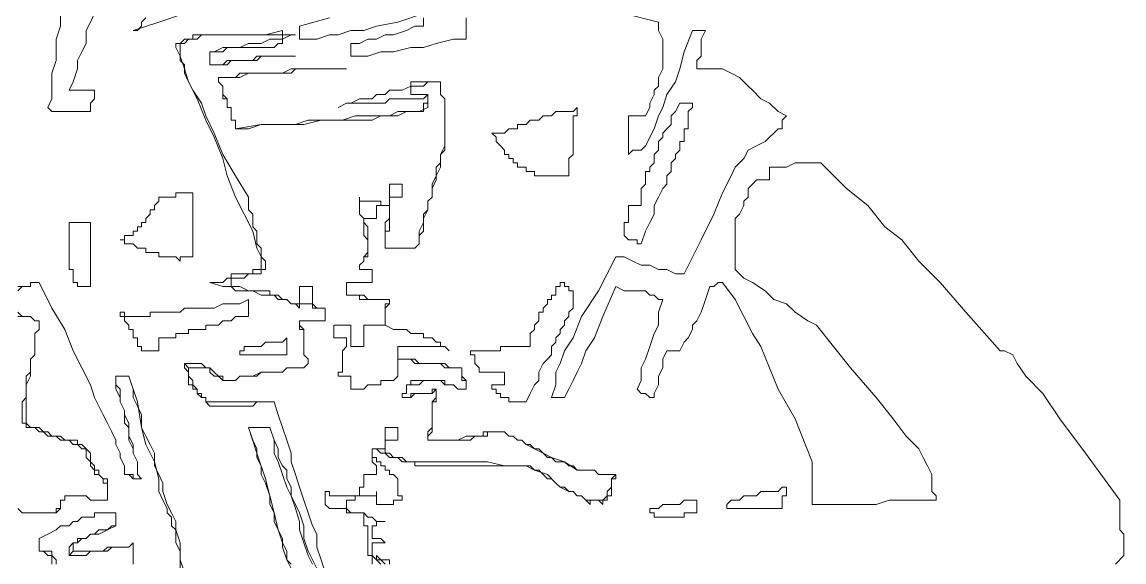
# Model space of a CAD drawing. Header units: millimetres. Extents: x 351279 to 387190, y -1289537 to -1277077.
# Drawn here: x 384792.7 to 384878.5, y -1285723.5 to -1285681.4 of the extents above; entities that cross this region are included whole.
import ezdxf

# ---------------------------------------------------------------- set-up
doc = ezdxf.new("R2010")
doc.units = ezdxf.units.MM
doc.header["$LTSCALE"] = 20
doc.layers.add('细实线', color=97, linetype='Continuous', lineweight=13)

# ---------------------------------------------------------------- blocks, each defined once
blk = doc.blocks.new('A$C263D1E79')
at = {"color": 5}
for points in [[(0.0665, 18.0302), (0, 18.0967), (0, 18.13), (0, 18.1965), (0, 18.263), (0.0333, 18.2963), (0.0333, 18.3628), (0.0333, 18.4294), (0.0333, 18.4626), (0.0333, 18.5292), (0.2994, 18.8951), (0.499, 19.1612), (0.6321, 19.3608), (0.7651, 19.4939), (0.8316, 19.5937), (0.8649, 19.6602), (0.9314, 19.6935), (0.9647, 19.6935), (1.2308, 19.9929), (1.4304, 20.2257), (1.5968, 20.392), (1.7298, 20.5584), (1.8629, 20.6582), (1.996, 20.8245), (2.1623, 20.9576), (2.3619, 21.1572), (2.4284, 21.1572), (2.4617, 21.1572), (2.5282, 21.1572), (2.5615, 21.1572), (2.628, 21.1239), (2.6613, 21.1239), (2.7278, 21.1239), (2.7611, 21.1239), (2.7611, 21.0906), (2.7611, 21.0574), (2.7611, 21.0241), (2.7943, 21.0241), (2.8276, 21.0241), (2.8609, 21.0241), (2.8941, 20.9908), (2.9274, 20.9576), (2.9274, 20.891), (2.9607, 20.8578), (2.9607, 20.8245), (2.9939, 20.758), (3.0272, 20.7247), (3.0272, 20.6914), (3.0272, 20.6249), (3.0272, 20.5916), (3.0272, 20.5584), (3.0272, 20.4918), (3.0272, 20.4586), (3.0272, 20.4253), (3.0272, 20.3588), (3.0272, 20.3255), (2.9607, 20.259), (2.8941, 20.2257), (2.7943, 20.1592), (2.7278, 20.0927), (2.628, 20.0594), (2.5615, 19.9929), (2.4617, 19.9263), (2.3951, 19.8931), (2.129, 19.5604), (1.9294, 19.3275), (1.7964, 19.1612), (1.6966, 19.0281), (1.5968, 18.9283), (1.5635, 18.8618), (1.5302, 18.7953), (1.497, 18.7287), (1.497, 18.6955), (1.497, 18.6622), (1.497, 18.6289), (1.497, 18.5957), (1.4637, 18.5624), (1.4637, 18.5292), (1.5968, 18.5292), (1.6966, 18.5292), (1.8296, 18.5292), (1.9294, 18.4959), (2.0625, 18.4959), (2.1956, 18.4959), (2.2953, 18.4959), (2.4284, 18.4959), (2.4284, 18.5292), (2.4284, 18.5624), (2.4284, 18.5957), (2.4284, 18.6622), (2.4284, 18.6955), (2.4284, 18.7287), (2.4284, 18.7953), (2.4284, 18.8285), (2.5615, 19.1612), (2.6945, 19.3941), (2.7611, 19.5604), (2.8276, 19.7267), (2.8941, 19.8265), (2.9607, 19.9596), (3.0272, 20.0927), (3.127, 20.2257), (3.1603, 20.2257), (3.1935, 20.1925), (3.2268, 20.1925), (3.2601, 20.0927), (3.2933, 19.9929), (3.3266, 19.9263), (3.3599, 19.8931), (3.3599, 19.8598), (3.3931, 19.7933), (3.4264, 19.76), (3.4597, 19.6935), (3.4929, 19.6935), (3.5262, 19.6935), (3.5595, 19.6935), (3.5927, 19.6269), (3.5927, 19.5937), (3.5927, 19.5604), (3.626, 19.4939), (3.626, 19.4606), (3.626, 19.4273), (3.6593, 19.3608), (3.6593, 19.3275), (3.6925, 19.3275), (3.7258, 19.3608), (3.7591, 19.3608), (3.7923, 19.3941), (3.7591, 19.4606), (3.7591, 19.5604), (3.7258, 19.6269), (3.6925, 19.7267), (3.6593, 19.8265), (3.626, 19.8931), (3.626, 19.9929), (3.5927, 20.0927), (3.626, 20.0927), (3.6593, 20.1259), (3.6925, 20.1259), (3.7258, 20.1592), (3.7591, 20.1592), (3.8256, 20.1592), (3.8921, 20.1592), (3.9586, 20.1925), (4.0584, 19.9596), (4.125, 19.7933), (4.1915, 19.6935), (4.2248, 19.5937), (4.258, 19.5271), (4.2913, 19.4606), (4.3246, 19.3941), (4.3578, 19.3275), (4.3911, 19.3275), (4.4244, 19.3275), (4.4576, 19.3275), (4.4244, 19.4273), (4.4244, 19.5271), (4.3911, 19.5937), (4.3578, 19.6935), (4.2913, 19.7933), (4.2248, 19.9596), (4.0917, 20.1592), (3.9586, 20.4253), (3.8921, 20.4253), (3.8256, 20.392), (3.7591, 20.3588), (3.6925, 20.3588), (3.626, 20.3255), (3.5595, 20.3255), (3.4929, 20.2922), (3.4264, 20.2922), (3.2933, 20.5584), (3.1935, 20.758), (3.127, 20.9243), (3.0605, 21.0574), (3.0272, 21.1239), (2.9607, 21.1904), (2.9274, 21.257), (2.8609, 21.2902), (2.7943, 21.3235), (2.7611, 21.3568), (2.7278, 21.39), (2.6945, 21.4233), (2.6613, 21.4233), (2.6613, 21.4566), (2.6613, 21.4898), (2.628, 21.5231), (2.6945, 21.5564), (2.7611, 21.6229), (2.8276, 21.6562), (2.8941, 21.7227), (2.9274, 21.756), (2.9939, 21.8225), (3.0605, 21.8558), (3.127, 21.889), (3.1603, 21.889), (3.1935, 21.889), (3.2268, 21.889), (3.2601, 21.889), (3.2933, 21.889), (3.3266, 21.889), (3.3266, 21.9223), (3.3266, 21.9555), (3.2933, 21.9888), (3.2933, 22.0221), (3.2933, 22.0553), (3.2933, 22.0886), (3.2933, 22.1219), (3.2601, 22.1884), (3.2933, 22.1884), (3.3266, 22.1884), (3.3599, 22.1884), (3.4264, 22.0221), (3.4597, 21.889), (3.4929, 21.7892), (3.5595, 21.6894), (3.5927, 21.5896), (3.626, 21.5231), (3.6593, 21.4233), (3.7258, 21.2902), (3.7591, 21.257), (3.7923, 21.257), (3.8256, 21.257), (3.8589, 21.2237), (3.8589, 21.257), (3.8589, 21.2902), (3.8589, 21.3235), (3.8589, 21.39), (3.8589, 21.4233), (3.8589, 21.4566), (3.8589, 21.4898), (3.8589, 21.5231), (3.8256, 21.5231), (3.7923, 21.5231), (3.7591, 21.5231), (3.7258, 21.5231), (3.6925, 21.5896), (3.6925, 21.6229), (3.6593, 21.6894), (3.6593, 21.7227), (3.626, 21.756), (3.626, 21.8225), (3.5927, 21.889), (3.5927, 21.9223), (3.5927, 21.9555), (3.5927, 22.0221), (3.5927, 22.0553), (3.5927, 22.0886), (3.5927, 22.1219), (3.626, 22.1884), (3.626, 22.2217), (3.626, 22.2549), (3.8921, 22.3215)], [(5.123, 22.2882), (5.123, 22.2549), (5.123, 22.2217), (5.123, 22.1884), (5.123, 22.1551), (5.123, 22.1219), (5.2228, 22.1219), (5.3558, 22.0886), (5.4556, 22.0553), (5.5554, 22.0553), (5.6885, 22.0221), (5.7883, 22.0221), (5.8881, 21.9888), (6.0211, 21.9888), (6.0211, 22.0221), (6.0211, 22.0553), (6.0211, 22.0886), (5.9546, 22.0886), (5.8881, 22.1219), (5.8215, 22.1219), (5.755, 22.1551), (5.6885, 22.1551), (5.5887, 22.1884), (5.5222, 22.2217), (5.4556, 22.2217), (5.4556, 22.2549), (5.4556, 22.2882)], [(5.4556, 22.3215), (5.6552, 22.2549), (5.8215, 22.2217), (5.9213, 22.1884), (6.0211, 22.1884), (6.1209, 22.1551), (6.1875, 22.1551), (6.2873, 22.1219), (6.4203, 22.1219), (6.4203, 22.1551), (6.4203, 22.1884), (6.4203, 22.2217), (6.1875, 22.2882)], [(7.3185, 22.3215), (7.5181, 22.2549), (7.7177, 22.1884), (7.6844, 22.1884), (7.6512, 22.2217), (7.6512, 22.2549), (7.6179, 22.2882)], [(8.0171, 22.3215), (8.0504, 22.2549), (8.0836, 22.1884), (8.0836, 22.0886), (8.1169, 22.0221), (8.1502, 21.9555), (8.1502, 21.889), (8.1834, 21.7892), (8.2167, 21.7227), (8.1834, 21.7227), (8.1502, 21.7227), (8.1169, 21.7227), (8.0836, 21.7227), (8.0504, 21.7227), (8.0171, 21.7227), (8.0171, 21.6894), (8.0171, 21.6562), (8.0504, 21.6229), (8.0504, 21.5896), (8.0504, 21.5564), (8.0836, 21.5564), (8.1502, 21.5564), (8.1834, 21.5564), (8.2167, 21.5564), (8.25, 21.5564), (8.2832, 21.5564), (8.3498, 21.5564), (8.383, 21.5896), (8.3498, 21.6562), (8.3498, 21.756), (8.3498, 21.8558), (8.3165, 21.9555), (8.3165, 22.0553), (8.3165, 22.1219), (8.2832, 22.2217), (8.2832, 22.3215)], [(7.7177, 18.0302), (7.7177, 18.0634), (7.7177, 18.0967), (7.7177, 18.13), (7.7177, 18.1632), (7.7177, 18.1965), (7.751, 18.1632), (7.7842, 18.1632), (7.8175, 18.1632), (7.8508, 18.1632), (7.884, 18.1632), (7.9173, 18.13), (7.9506, 18.13), (7.9838, 18.13), (8.0171, 18.13), (8.0504, 18.13), (8.0836, 18.0967), (8.1169, 18.0967), (8.1502, 18.0967), (8.1834, 18.0967), (8.2167, 18.0967), (8.1834, 18.13), (8.1834, 18.1632), (8.1834, 18.1965), (8.1502, 18.1965), (8.1502, 18.2298), (8.1169, 18.2298), (8.0836, 18.2298), (8.0504, 18.263), (8.0171, 18.263), (7.9838, 18.2963), (7.9506, 18.2963), (7.9173, 18.2963), (7.884, 18.3296), (7.8508, 18.3296), (7.8508, 18.3628), (7.8508, 18.3961), (7.8508, 18.4294), (7.884, 18.4294), (7.9173, 18.4294), (7.9506, 18.4294), (7.9838, 18.4294), (8.0171, 18.4294), (8.0171, 18.3961), (8.0504, 18.3961), (8.0836, 18.3961), (8.1169, 18.3961), (8.1502, 18.3628), (8.1834, 18.3628), (8.2167, 18.3296), (8.2832, 18.3296), (8.3165, 18.2963), (8.383, 18.263), (8.4496, 18.2298), (8.4496, 18.1965), (8.4496, 18.1632), (8.4496, 18.13), (8.4163, 18.13), (8.383, 18.13), (8.3498, 18.13), (8.3498, 18.0967), (8.3498, 18.0634), (8.3498, 18.0302)], [(8.6159, 18.4626), (8.5826, 18.4294), (8.5494, 18.4294), (8.5161, 18.4294), (8.4828, 18.4294), (8.4496, 18.4294), (8.4163, 18.4294), (8.383, 18.4294), (8.3498, 18.4294), (8.3165, 18.4294), (8.3165, 18.4626), (8.2832, 18.4626), (8.2832, 18.4959), (8.2832, 18.5292), (8.25, 18.5292), (8.25, 18.5624), (8.2167, 18.5624), (8.1834, 18.5624), (8.1502, 18.5624), (8.1169, 18.5624), (8.0836, 18.5624), (8.0504, 18.5292), (8.0171, 18.5292), (7.9838, 18.5292), (7.9506, 18.5292), (7.9173, 18.5292), (7.9173, 18.5624), (7.9173, 18.5957), (7.9173, 18.6289), (7.9173, 18.6622), (7.9173, 18.6955), (7.9506, 18.6955), (7.9838, 18.7287), (8.0171, 18.7287), (8.0171, 18.762), (8.0504, 18.7953), (8.0504, 18.8285), (8.0836, 18.8618), (8.0836, 18.8951), (8.0836, 18.9283), (8.1169, 18.9616), (8.1502, 18.9616), (8.1502, 18.9949), (8.1834, 18.9949), (8.2167, 18.9949), (8.25, 18.9949), (8.2832, 19.0281), (8.3165, 19.0281), (8.3498, 19.0281), (8.383, 19.0614), (8.4163, 19.0614), (8.4496, 19.0947), (8.4828, 19.0947), (8.5161, 19.0947), (8.5494, 19.1279), (8.5826, 19.1279), (8.5826, 19.1945), (8.5826, 19.2277), (8.5826, 19.2943), (8.5494, 19.3275), (8.5494, 19.3941), (8.5494, 19.4273), (8.5494, 19.4939), (8.5161, 19.5271), (8.5161, 19.5937), (8.5161, 19.6269), (8.4828, 19.6602), (8.4828, 19.7267), (8.4828, 19.76), (8.4828, 19.8265), (8.4496, 19.8598), (8.4496, 19.9263), (8.4828, 19.9263), (8.5161, 19.9596), (8.5494, 19.9596), (8.5826, 19.9596), (8.6159, 19.9596)], [(8.6159, 20.1925), (8.5826, 20.1925), (8.5494, 20.1925), (8.5161, 20.1925), (8.5161, 20.2257), (8.4828, 20.2257), (8.4496, 20.2257), (8.3498, 20.0261), (8.25, 19.8598), (8.1834, 19.6935), (8.1169, 19.5604), (8.0504, 19.4273), (8.0171, 19.3275), (7.9838, 19.261), (7.9506, 19.1945), (7.9173, 19.1279), (7.884, 19.0614), (7.8508, 18.9949), (7.8508, 18.9616), (7.8175, 18.8951), (7.8175, 18.8618), (7.7842, 18.7953), (7.7842, 18.7287), (7.751, 18.7287), (7.7177, 18.7287), (7.7177, 18.6955), (7.6844, 18.6955), (7.6512, 18.6955), (7.6844, 18.7287), (7.6844, 18.7953), (7.6844, 18.8285), (7.7177, 18.8951), (7.7177, 18.9283), (7.7177, 18.9616), (7.751, 19.0281), (7.751, 19.0614), (7.751, 19.1279), (7.7842, 19.1945), (7.7842, 19.2277), (7.8175, 19.2943), (7.8175, 19.3275), (7.8175, 19.3941), (7.8508, 19.4273), (7.8508, 19.4939), (7.8175, 19.4939), (7.7842, 19.4939), (7.751, 19.4939), (7.6844, 19.2943), (7.6512, 19.0947), (7.6179, 18.9616), (7.5514, 18.8285), (7.5181, 18.6955), (7.5181, 18.5957), (7.4848, 18.5292), (7.4516, 18.4626), (7.4516, 18.4294), (7.4183, 18.3961), (7.4183, 18.3628), (7.4183, 18.3296), (7.385, 18.2963), (7.385, 18.1965), (7.3518, 18.13), (7.3518, 18.0634), (7.3518, 17.9969)], [(6.4869, 17.9969), (6.5201, 18.0634), (6.5534, 18.1632), (6.5534, 18.2298), (6.5867, 18.2963), (6.6199, 18.3628), (6.6199, 18.4294), (6.6532, 18.4959), (6.6532, 18.5624), (6.6865, 18.6622), (6.7197, 18.7287), (6.7197, 18.7953), (6.753, 18.8618), (6.753, 18.9283), (6.7863, 18.9949), (6.8195, 19.0947), (6.7863, 19.0947), (6.753, 19.0947), (6.7197, 19.0947), (6.6865, 19.0947), (6.6532, 19.0947), (6.6199, 18.9949), (6.5867, 18.9283), (6.5867, 18.8618), (6.5534, 18.7953), (6.5201, 18.762), (6.5201, 18.6955), (6.4869, 18.6289), (6.4869, 18.5624), (6.4536, 18.4959), (6.4203, 18.4294), (6.3871, 18.3296), (6.3871, 18.2298), (6.3538, 18.13), (6.2873, 17.9969)], [(6.2207, 17.9636), (6.254, 18.0634), (6.2873, 18.1632), (6.2873, 18.263), (6.3205, 18.3296), (6.3538, 18.4294), (6.3871, 18.5292), (6.4203, 18.6289), (6.4536, 18.7287), (6.4869, 18.8285), (6.4869, 18.8951), (6.5201, 18.9949), (6.5534, 19.0947), (6.5867, 19.1945), (6.6199, 19.2943), (6.6532, 19.2943), (6.6865, 19.2943), (6.7197, 19.2943), (6.753, 19.2943), (6.7863, 19.261), (6.8195, 19.261), (6.8528, 19.261), (6.8861, 19.261), (6.9193, 19.261), (6.9526, 19.261), (6.9859, 19.261), (7.0191, 19.261), (7.0524, 19.261), (7.0857, 19.261), (7.1189, 19.261), (7.1522, 19.2943), (7.1522, 19.3275), (7.1854, 19.3275), (7.2187, 19.3608), (7.2187, 19.3941), (7.252, 19.3941), (7.252, 19.4273), (7.2852, 19.4273), (7.2852, 19.4606), (7.2852, 19.4939), (7.2852, 19.5271), (7.3185, 19.5604), (7.3185, 19.5937), (7.2852, 19.5604), (7.252, 19.5604), (7.2187, 19.5604), (7.1854, 19.5604), (7.1522, 19.5604), (7.1189, 19.5604), (7.0857, 19.5271), (7.0524, 19.4939), (7.0191, 19.4939), (7.0191, 19.4606), (6.9859, 19.4606), (6.9193, 19.4606), (6.8861, 19.4939), (6.8528, 19.4939), (6.8195, 19.4939), (6.7863, 19.4939), (6.7197, 19.5271), (6.6865, 19.5271), (6.6532, 19.5271), (6.6199, 19.5271), (6.5534, 19.5271), (6.5201, 19.5604), (6.4869, 19.5604), (6.4536, 19.5604), (6.3871, 19.5604), (6.3538, 19.5937), (6.3538, 19.6269), (6.3871, 19.6602), (6.3871, 19.6935), (6.3871, 19.7267), (6.3871, 19.76), (6.3871, 19.7933), (6.3871, 19.8265), (6.3871, 19.8598), (6.4203, 19.8931), (6.4203, 19.9263), (6.3871, 19.9263), (6.3538, 19.9263), (6.3205, 19.9263), (6.2873, 19.9263), (6.254, 19.9263), (6.2207, 19.9263), (6.2207, 19.9596), (6.2207, 19.9929), (6.2207, 20.0261), (6.254, 20.0261), (6.2873, 20.0261), (6.3205, 20.0261), (6.3205, 20.0594), (6.3205, 20.0927), (6.3205, 20.1259), (6.3205, 20.1592), (6.3205, 20.1925), (6.3538, 20.1925), (6.3871, 20.1925), (6.4203, 20.1925), (6.4203, 20.1592), (6.4203, 20.1259), (6.4203, 20.0927), (6.4203, 20.0594), (6.4203, 20.0261), (6.4536, 20.0594), (6.4869, 20.0594), (6.5201, 20.0927), (6.5534, 20.0927), (6.5867, 20.1259), (6.6199, 20.1259), (6.6532, 20.1259), (6.6532, 20.1592), (6.6865, 20.1592), (6.7197, 20.1592), (6.753, 20.1592), (6.7863, 20.1592), (6.8195, 20.1592), (6.8528, 20.1592), (6.9193, 20.1592), (6.9526, 20.1925), (6.9526, 20.2257), (6.9526, 20.259), (6.9526, 20.2922), (6.9193, 20.2922), (6.8861, 20.2922), (6.8528, 20.2922), (6.8195, 20.2922), (6.7863, 20.2922), (6.7863, 20.3255), (6.753, 20.3255), (6.7197, 20.3255), (6.6865, 20.3255), (6.6865, 20.3588), (6.6865, 20.392), (6.7197, 20.4253), (6.7197, 20.4586), (6.7197, 20.4918), (6.753, 20.5251), (6.753, 20.5584), (6.753, 20.5916), (6.753, 20.6249), (6.7863, 20.6582), (6.7863, 20.6914), (6.7863, 20.7247), (6.7863, 20.758), (6.8195, 20.7912), (6.8195, 20.8578), (6.8195, 20.891), (6.9193, 21.0574), (7.0191, 21.2237), (7.0857, 21.39), (7.1522, 21.5231), (7.1854, 21.6229), (7.252, 21.7227), (7.2852, 21.7892), (7.3185, 21.8558), (7.3185, 21.9223), (7.3518, 21.9555), (7.3518, 21.9888), (7.3518, 22.0221), (7.3518, 22.0553), (7.3518, 22.0886), (7.3185, 22.1219), (7.2852, 22.1219), (7.252, 22.1219), (7.252, 22.1551), (7.2187, 22.1551), (7.1854, 22.1551), (7.1522, 22.1551), (7.1189, 22.1551), (7.0524, 22.1551), (7.0191, 22.1551), (6.9526, 22.1551), (6.8528, 22.1551), (6.7863, 22.1551), (6.6865, 22.1551), (6.5534, 22.1884), (6.5534, 22.1551), (6.5534, 22.1219), (6.5534, 22.0886), (6.5867, 22.0886), (6.6199, 22.0553), (6.6532, 22.0553), (6.6865, 22.0553), (6.7197, 22.0553), (6.753, 22.0553), (6.7863, 22.0553), (6.8195, 22.0553), (6.8528, 22.0553), (6.8861, 22.0553), (6.9193, 22.0553), (6.9859, 22.0553), (7.0191, 22.0221), (7.0524, 22.0221), (7.0857, 22.0221), (7.1189, 22.0221), (7.1189, 21.9888), (7.1189, 21.9555), (7.1189, 21.9223), (7.0857, 21.9223), (7.0191, 21.9223), (6.9859, 21.9223), (6.9526, 21.9555), (6.9193, 21.9555), (6.8861, 21.9555), (6.8195, 21.9555), (6.7863, 21.9555), (6.753, 21.9555), (6.7197, 21.9888), (6.6532, 21.9888), (6.6199, 21.9888), (6.5867, 21.9888), (6.5534, 21.9888), (6.4869, 21.9888), (6.4536, 21.9888), (6.4869, 21.9888), (6.5534, 21.9888), (6.5867, 21.9888), (6.6199, 21.9888), (6.6532, 21.9888), (6.6865, 21.9888), (6.753, 21.9888), (6.7863, 21.9555), (6.8195, 21.9555), (6.8528, 21.9555), (6.9193, 21.9555), (6.9526, 21.9555), (6.9859, 21.9555), (7.0191, 21.9223), (7.0524, 21.9223), (7.1189, 21.9223), (7.1189, 21.9555), (7.1189, 21.9888), (7.1189, 22.0221), (7.0857, 22.0221), (7.0191, 22.0553), (6.9859, 22.0553), (6.9526, 22.0553), (6.9193, 22.0553), (6.8861, 22.0553), (6.8195, 22.0886), (6.7863, 22.0886), (6.753, 22.0886), (6.7197, 22.0886), (6.6532, 22.1219), (6.6199, 22.1219), (6.5867, 22.1219), (6.5534, 22.1219), (6.4869, 22.1551), (6.4536, 22.1551), (6.5867, 22.1551), (6.7197, 22.1551), (6.8195, 22.1551), (6.8861, 22.1551), (6.9859, 22.1551), (7.0524, 22.1551), (7.0857, 22.1551), (7.1522, 22.1551), (7.1854, 22.1551), (7.2187, 22.1219), (7.252, 22.1219), (7.2852, 22.1219), (7.3185, 22.0886), (7.3518, 22.0886), (7.385, 22.0886), (7.385, 22.0553), (7.3518, 21.9888), (7.3185, 21.889), (7.2852, 21.7892), (7.2187, 21.6562), (7.1522, 21.4898), (7.0857, 21.3568), (7.0191, 21.1904), (6.9859, 21.0574), (6.9193, 20.891), (6.8528, 20.758), (6.7863, 20.6249), (6.753, 20.4918), (6.7197, 20.4253), (6.7197, 20.3588), (6.7197, 20.2922), (6.753, 20.2922), (6.7863, 20.2922), (6.8195, 20.2922), (6.8528, 20.259), (6.8861, 20.259), (6.9193, 20.259), (6.9526, 20.259), (6.9859, 20.259), (7.0191, 20.2257), (7.0524, 20.2257), (7.0857, 20.2257), (7.1189, 20.2257), (7.0191, 20.1925), (6.9526, 20.1925), (6.8861, 20.1925), (6.8195, 20.1592), (6.7863, 20.1592), (6.7197, 20.1259), (6.6865, 20.1259), (6.6199, 20.1259), (6.5867, 20.0927), (6.5201, 20.0927), (6.4869, 20.0594), (6.4203, 20.0594), (6.3871, 20.0594), (6.3205, 20.0594), (6.2873, 20.0261), (6.2207, 20.0261), (6.2207, 19.9929), (6.2207, 19.9596), (6.2207, 19.9263), (6.254, 19.9263), (6.2873, 19.9263), (6.3205, 19.9263), (6.3538, 19.9263), (6.3871, 19.9263), (6.4203, 19.9263), (6.4203, 19.8931), (6.4203, 19.8598), (6.3871, 19.8598), (6.3871, 19.8265), (6.3871, 19.7933), (6.3871, 19.76), (6.3871, 19.7267), (6.3871, 19.6935), (6.3871, 19.6602), (6.3538, 19.6269), (6.3538, 19.5937), (6.3871, 19.5604), (6.4536, 19.5604), (6.4869, 19.5604), (6.5201, 19.5604), (6.5534, 19.5271), (6.5867, 19.5271), (6.6532, 19.5271), (6.6865, 19.5271), (6.7197, 19.5271), (6.753, 19.4939), (6.8195, 19.4939), (6.8528, 19.4939), (6.8861, 19.4939), (6.9193, 19.4606), (6.9526, 19.4606), (7.0191, 19.4606), (7.0524, 19.4939), (7.0857, 19.4939), (7.1189, 19.5271), (7.1189, 19.5604), (7.1522, 19.5604), (7.1854, 19.5937), (7.2187, 19.5937), (7.252, 19.5937), (7.2852, 19.5937), (7.3185, 19.5937), (7.2852, 19.5604), (7.2852, 19.5271), (7.2852, 19.4939), (7.252, 19.4606), (7.252, 19.4273), (7.2187, 19.3941), (7.2187, 19.3608), (7.1854, 19.3608), (7.1854, 19.3275), (7.1522, 19.3275), (7.1522, 19.2943), (7.1189, 19.2943), (7.0857, 19.2943), (7.0524, 19.2943), (7.0191, 19.2943), (6.9859, 19.2943), (6.9526, 19.2943), (6.9193, 19.2943), (6.8861, 19.2943), (6.8528, 19.2943), (6.8195, 19.2943), (6.7863, 19.2943), (6.753, 19.2943), (6.7197, 19.2943), (6.6865, 19.2943), (6.6532, 19.2943), (6.6199, 19.2943), (6.5867, 19.1945), (6.5534, 19.0947), (6.5201, 18.9949), (6.4869, 18.8951), (6.4869, 18.8285), (6.4536, 18.7287), (6.4203, 18.6289), (6.3871, 18.5292), (6.3538, 18.4294), (6.3205, 18.3296), (6.2873, 18.263), (6.2873, 18.1632), (6.254, 18.0634), (6.2207, 17.9636)], [(6.3205, 18.0302), (6.3538, 18.0967), (6.3871, 18.1965), (6.4203, 18.2963), (6.4203, 18.3628), (6.4536, 18.4626), (6.4869, 18.5624), (6.5201, 18.6289), (6.5534, 18.7287), (6.5867, 18.8285), (6.6199, 18.8951), (6.6199, 18.9949), (6.6532, 19.0947), (6.6865, 19.0947), (6.7197, 19.0947), (6.753, 19.0947), (6.7863, 19.0947), (6.8195, 19.0947), (6.753, 18.8951), (6.6865, 18.6955), (6.6532, 18.5624), (6.6199, 18.4294), (6.5867, 18.2963), (6.5534, 18.1965), (6.5201, 18.13), (6.5201, 18.0634), (6.4869, 18.0302)], [(7.3185, 17.9636), (7.3518, 18.0634), (7.3518, 18.13), (7.3518, 18.1965), (7.385, 18.2963), (7.385, 18.3628), (7.4183, 18.4294), (7.4516, 18.4959), (7.4848, 18.5957), (7.4848, 18.6622), (7.5181, 18.7287), (7.5514, 18.7953), (7.5514, 18.8951), (7.5846, 18.9616), (7.6179, 19.0281), (7.6512, 19.0947), (7.6512, 19.1945), (7.6844, 19.261), (7.7177, 19.3275), (7.7177, 19.3941), (7.751, 19.4939), (7.7842, 19.4939), (7.8175, 19.4939), (7.8508, 19.4939), (7.8508, 19.4273), (7.8508, 19.3941), (7.8175, 19.3275), (7.8175, 19.2943), (7.7842, 19.2277), (7.7842, 19.1945), (7.7842, 19.1279), (7.751, 19.0947), (7.751, 19.0281), (7.751, 18.9949), (7.7177, 18.9283), (7.7177, 18.8951), (7.6844, 18.8285), (7.6844, 18.7953), (7.6844, 18.7287), (7.6512, 18.6955), (7.6844, 18.6955), (7.7177, 18.6955), (7.751, 18.7287), (7.7842, 18.7287), (7.7842, 18.7953), (7.8175, 18.8618), (7.8175, 18.8951), (7.8508, 18.9616), (7.8508, 18.9949), (7.884, 19.0614), (7.9173, 19.1279), (7.9506, 19.1945), (7.9838, 19.261), (8.0171, 19.3275), (8.0504, 19.4273), (8.1169, 19.5604), (8.1834, 19.6935), (8.25, 19.8598), (8.3498, 20.0261), (8.4496, 20.2257), (8.4828, 20.2257), (8.5161, 20.2257), (8.5161, 20.1925), (8.5494, 20.1925), (8.5826, 20.1925), (8.6159, 20.1592)], [(8.6159, 19.9929), (8.5826, 19.9596), (8.5494, 19.9596), (8.5161, 19.9596), (8.4828, 19.9263), (8.4496, 19.9263), (8.4496, 19.8598), (8.4828, 19.8265), (8.4828, 19.76), (8.4828, 19.7267), (8.4828, 19.6602), (8.5161, 19.6269), (8.5161, 19.5604), (8.5161, 19.5271), (8.5161, 19.4939), (8.5494, 19.4273), (8.5494, 19.3941), (8.5494, 19.3275), (8.5494, 19.2943), (8.5494, 19.2277), (8.5494, 19.1612), (8.5494, 19.0947), (8.5161, 19.0947), (8.4828, 19.0947), (8.4496, 19.0614), (8.4163, 19.0614), (8.383, 19.0281), (8.3498, 19.0281), (8.3165, 19.0281), (8.2832, 18.9949), (8.25, 18.9949), (8.2167, 18.9949), (8.1834, 18.9616), (8.1502, 18.9616), (8.1169, 18.9283), (8.0836, 18.9283), (8.0504, 18.8951), (8.0504, 18.8618), (8.0504, 18.8285), (8.0171, 18.7953), (8.0171, 18.762), (7.9838, 18.762), (7.9838, 18.7287), (7.9506, 18.6955), (7.9506, 18.6622), (7.9173, 18.6622), (7.9173, 18.6289), (7.9173, 18.5957), (7.9173, 18.5624), (7.9173, 18.5292), (7.9506, 18.5292), (7.9838, 18.5292), (8.0171, 18.5292), (8.0504, 18.5292), (8.0836, 18.5624), (8.1169, 18.5624), (8.1502, 18.5624), (8.1834, 18.5624), (8.2167, 18.5624), (8.25, 18.5624), (8.25, 18.5292), (8.2832, 18.5292), (8.2832, 18.4959), (8.2832, 18.4626), (8.3165, 18.4294), (8.3498, 18.4294), (8.383, 18.4294), (8.4163, 18.4294), (8.4496, 18.4294), (8.4828, 18.4294), (8.5161, 18.4294), (8.5494, 18.4294), (8.5826, 18.4294), (8.6159, 18.4626)], [(8.3165, 18.0302), (8.3165, 18.0634), (8.3498, 18.0967), (8.383, 18.0967), (8.4163, 18.13), (8.4496, 18.13), (8.4496, 18.1632), (8.4496, 18.1965), (8.4496, 18.2298), (8.383, 18.263), (8.3165, 18.2963), (8.2832, 18.3296), (8.2167, 18.3296), (8.1834, 18.3628), (8.1502, 18.3628), (8.1169, 18.3961), (8.0836, 18.3961), (8.0504, 18.3961), (8.0171, 18.3961), (8.0171, 18.4294), (7.9838, 18.4294), (7.9506, 18.4294), (7.9173, 18.4294), (7.884, 18.4294), (7.8508, 18.4294), (7.8508, 18.3961), (7.8508, 18.3628), (7.8508, 18.3296), (7.9173, 18.2963), (7.9838, 18.263), (8.0504, 18.263), (8.0836, 18.2298), (8.1169, 18.2298), (8.1502, 18.1965), (8.1834, 18.1965), (8.2167, 18.1632), (8.2167, 18.13), (8.2167, 18.0967), (8.1834, 18.13), (8.1502, 18.13), (8.1169, 18.13), (8.0836, 18.13), (8.0504, 18.13), (8.0171, 18.13), (7.9838, 18.13), (7.9506, 18.13), (7.9173, 18.1632), (7.884, 18.1632), (7.8508, 18.1632), (7.8175, 18.1632), (7.7842, 18.1632), (7.751, 18.1632), (7.7177, 18.1965), (7.7177, 18.1632), (7.7177, 18.13), (7.7177, 18.0967), (7.7177, 18.0634), (7.7177, 18.0302)], [(5.7217, 18.0302), (5.7217, 18.0634), (5.755, 18.0634), (5.7883, 18.0634), (5.8215, 18.0634), (5.8548, 18.0967), (5.8548, 18.13), (5.8548, 18.1632), (5.8548, 18.1965), (5.8215, 18.1965), (5.7883, 18.1965), (5.755, 18.1965), (5.7883, 18.2298), (5.8215, 18.2298), (5.8548, 18.2298), (5.8548, 18.263), (5.8548, 18.2963), (5.8548, 18.3296), (5.8215, 18.3296), (5.8215, 18.3628), (5.7883, 18.3628), (5.755, 18.3628), (5.7883, 18.3628), (5.8215, 18.3628), (5.8548, 18.3961), (5.8881, 18.3961), (5.9213, 18.4294), (5.9546, 18.4294), (5.9879, 18.4294), (6.0211, 18.4294), (6.0544, 18.4294), (6.0544, 18.4626), (6.0544, 18.4959), (6.0544, 18.5292), (6.0211, 18.5292), (5.9879, 18.5292), (5.9879, 18.5624), (5.9546, 18.5624), (5.9213, 18.5624), (5.8881, 18.5624), (5.8548, 18.5624), (5.8215, 18.5624), (5.8215, 18.5957), (5.8215, 18.5624), (5.8215, 18.5292), (5.8215, 18.4959), (5.7883, 18.4959), (5.755, 18.4959), (5.7217, 18.4959), (5.6885, 18.4959), (5.6885, 18.5292), (5.6552, 18.5292), (5.6219, 18.5292), (5.6219, 18.5624), (5.6552, 18.5624), (5.6552, 18.5957), (5.6552, 18.6289), (5.6552, 18.6622), (5.6552, 18.6955), (5.6885, 18.7287), (5.7217, 18.7287), (5.7217, 18.762), (5.755, 18.762), (5.755, 18.7953), (5.7883, 18.7953), (5.7883, 18.8285), (5.8215, 18.8285), (5.8215, 18.8618), (5.8548, 18.8618), (5.8548, 18.8951), (5.8548, 18.9283), (5.8215, 18.9283), (5.7883, 18.8951), (5.755, 18.8951), (5.7217, 18.8951), (5.6885, 18.8618), (5.6552, 18.8618), (5.6219, 18.8618), (5.5887, 18.8285), (5.5554, 18.8285), (5.5222, 18.8285), (5.5222, 18.7953), (5.4556, 18.7953), (5.4224, 18.7953), (5.3558, 18.7953), (5.2893, 18.7953), (5.256, 18.7953), (5.1895, 18.7953), (5.1562, 18.7953), (5.0897, 18.7953), (5.0564, 18.7953), (4.9899, 18.7953), (4.9234, 18.7953), (4.8901, 18.7953), (4.8236, 18.7953), (4.7903, 18.7953), (4.7238, 18.7953), (4.6572, 18.7953), (4.5907, 18.762), (4.4909, 18.7287), (4.4244, 18.6622), (4.3911, 18.6289), (4.3246, 18.5957), (4.2913, 18.5957), (4.258, 18.5624), (4.2248, 18.5624), (4.1915, 18.5292), (4.1582, 18.5292), (4.125, 18.5292), (4.0917, 18.5292), (4.0584, 18.4959), (4.0584, 18.5292), (4.0252, 18.5624), (3.9919, 18.5624), (3.9919, 18.5957), (3.9919, 18.6289), (3.9919, 18.6622), (3.9919, 18.6955), (3.9586, 18.6955), (3.9586, 18.7287), (3.9919, 18.7287), (4.0252, 18.7287), (4.0584, 18.7287), (4.0917, 18.7287), (4.125, 18.762), (4.1582, 18.762), (4.1915, 18.762), (4.2248, 18.762), (4.258, 18.762), (4.3578, 18.8285), (4.4576, 18.8618), (4.5242, 18.8951), (4.5907, 18.9283), (4.6572, 18.9616), (4.6905, 18.9949), (4.7238, 18.9949), (4.757, 19.0281), (4.7903, 19.0281), (4.8236, 19.0614), (4.8568, 19.0614), (4.8901, 19.0614), (4.9234, 19.0614), (4.9566, 19.0614), (4.9899, 19.0614), (4.9899, 19.0281), (5.0232, 19.0281), (5.0564, 19.0281), (5.0897, 18.9949), (5.123, 18.9949), (5.1562, 18.9949), (5.1895, 18.9949), (5.2228, 18.9949), (5.2893, 18.9949), (5.3558, 18.9949), (5.4224, 18.9949), (5.4224, 19.0281), (5.4224, 19.0614), (5.3891, 19.0947), (5.3891, 19.1279), (5.3891, 19.1612), (5.3891, 19.1945), (5.3891, 19.2277), (5.3891, 19.261), (5.3891, 19.2943), (5.3558, 19.3275), (5.3558, 19.3608), (5.3558, 19.3941), (5.3891, 19.3941), (5.3891, 19.3608), (5.4224, 19.3608), (5.4556, 19.3608), (5.4889, 19.3608), (5.5222, 19.3608), (5.5554, 19.3608), (5.5554, 19.3275), (5.5887, 19.3275), (5.6219, 19.3275), (5.6219, 19.3608), (5.5887, 19.3608), (5.5887, 19.3941), (5.5887, 19.4273), (5.5554, 19.4273), (5.5554, 19.4606), (5.5222, 19.4606), (5.4889, 19.4606), (5.4556, 19.4606), (5.4224, 19.4606), (5.3891, 19.4606), (5.3558, 19.4606), (5.3226, 19.4606), (5.2893, 19.4606), (5.2893, 19.4273), (5.256, 19.4273), (5.2228, 19.4273), (5.1895, 19.3941), (5.1562, 19.3941), (5.123, 19.3941), (5.123, 19.4273), (5.123, 19.4606), (5.1562, 19.4939), (5.1562, 19.5271), (5.1562, 19.5604), (5.1895, 19.5604), (5.2228, 19.5604), (5.256, 19.5604), (5.2893, 19.5604), (5.3226, 19.5937), (5.3558, 19.5937), (5.3891, 19.5937), (5.4224, 19.5937), (5.4556, 19.5937), (5.4889, 19.5937), (5.5222, 19.5937), (5.5554, 19.6269), (5.5887, 19.6269), (5.6219, 19.6269), (5.6552, 19.6269), (5.6552, 19.6602), (5.6552, 19.6935), (5.6552, 19.7267), (5.6219, 19.7267), (5.5887, 19.7267), (5.5554, 19.7267), (5.5222, 19.7267), (5.4889, 19.7267), (5.4556, 19.7267), (5.4224, 19.7267), (5.3891, 19.7267), (5.3558, 19.7267), (5.3226, 19.7267), (5.2893, 19.7267), (5.256, 19.6935), (5.2893, 19.7267), (5.3226, 19.7267), (5.3226, 19.76), (5.3558, 19.76), (5.3891, 19.7933), (5.4224, 19.7933), (5.4556, 19.7933), (5.4556, 19.8265), (5.4889, 19.8265), (5.5222, 19.8265), (5.5554, 19.8265), (5.5887, 19.8598), (5.6552, 19.8598), (5.6885, 19.8598), (5.755, 19.8931), (5.755, 19.9263), (5.755, 19.9596), (5.755, 19.9929), (5.755, 20.0261), (5.7217, 20.0594), (5.7217, 20.0927), (5.755, 20.0927), (5.7883, 20.0927), (5.8215, 20.0927), (5.8548, 20.0927), (5.8881, 20.0927), (5.9213, 20.0927), (5.9546, 20.0927), (5.9546, 20.1259), (5.9879, 20.1259), (6.0211, 20.1259), (6.0544, 20.1259), (6.0544, 20.1592), (6.0544, 20.1925), (6.0544, 20.2257), (6.0211, 20.2257), (5.9879, 20.2257), (5.9546, 20.2257), (5.9213, 20.2257), (5.8881, 20.2257), (5.8548, 20.2257), (5.8548, 20.259), (5.8548, 20.2922), (5.8548, 20.3255), (5.8881, 20.3255), (5.9213, 20.3255), (5.9546, 20.3255), (5.9546, 20.3588), (5.9213, 20.392), (5.9213, 20.4253), (5.8881, 20.4586), (5.8881, 20.4918), (5.8881, 20.5251), (5.8881, 20.5584), (5.8881, 20.5916), (5.8881, 20.6249), (5.8881, 20.6582), (5.9213, 20.6914), (5.9213, 20.7247), (5.8881, 20.7247), (5.8548, 20.7247), (5.8215, 20.7247), (5.8215, 20.758), (5.8215, 20.7912), (5.8215, 20.8245), (5.7883, 20.8245), (5.755, 20.8245), (5.7217, 20.8245), (5.7217, 20.7912), (5.7217, 20.758), (5.7217, 20.7247), (5.7217, 20.6914), (5.7217, 20.6582), (5.7217, 20.6249), (5.755, 20.6249), (5.755, 20.5916), (5.755, 20.5584), (5.755, 20.5251), (5.755, 20.4918), (5.7217, 20.4918), (5.6885, 20.4918), (5.6552, 20.4918), (5.6219, 20.4918), (5.5887, 20.4918), (5.5554, 20.4918), (5.5222, 20.4918), (5.4889, 20.5251), (5.4889, 20.5916), (5.4889, 20.6249), (5.4556, 20.6914), (5.4556, 20.7247), (5.4224, 20.7912), (5.4224, 20.8578), (5.3891, 20.891), (5.3891, 20.9576), (5.3891, 20.9908), (5.3558, 21.0574), (5.3558, 21.1239), (5.3226, 21.1572), (5.3226, 21.2237), (5.2893, 21.257), (5.2893, 21.3235), (5.2893, 21.3568), (5.2893, 21.39), (5.2893, 21.4233), (5.2893, 21.4566), (5.2893, 21.4898), (5.2893, 21.5231), (5.2893, 21.5564), (5.2893, 21.5896), (5.2893, 21.6229), (5.2893, 21.6562), (5.3226, 21.6894), (5.3226, 21.7227), (5.3226, 21.756), (5.3226, 21.7892), (5.3558, 21.7892), (5.4224, 21.7892), (5.4556, 21.756), (5.5222, 21.756), (5.5554, 21.756), (5.6219, 21.7227), (5.6552, 21.7227), (5.7217, 21.7227), (5.755, 21.6894), (5.8215, 21.6894), (5.8548, 21.6562), (5.9213, 21.6562), (5.9546, 21.6562), (6.0211, 21.6229), (6.0544, 21.6229), (6.1209, 21.5896), (6.0544, 21.6229), (6.0211, 21.6229), (5.9879, 21.6229), (5.9546, 21.6229), (5.8881, 21.6229), (5.8548, 21.6229), (5.8215, 21.6229), (5.755, 21.6229), (5.7217, 21.6562), (5.6885, 21.6562), (5.6219, 21.6562), (5.5887, 21.6562), (5.5554, 21.6562), (5.4889, 21.6562), (5.4556, 21.6562), (5.4224, 21.6894), (5.4224, 21.6562), (5.4224, 21.6229), (5.4556, 21.6229), (5.4556, 21.5896), (5.4556, 21.5564), (5.5554, 21.5564), (5.6552, 21.5564), (5.7217, 21.5231), (5.8215, 21.5231), (5.9213, 21.5231), (5.9879, 21.5231), (6.0877, 21.4898), (6.1875, 21.4898), (6.2873, 21.4898), (6.3538, 21.4898), (6.4536, 21.4566), (6.5534, 21.4566), (6.6532, 21.4566), (6.7197, 21.4566), (6.8195, 21.4233), (6.9193, 21.4233), (6.9193, 21.4566), (6.9193, 21.4898), (6.9526, 21.4898), (6.9526, 21.5231), (6.9526, 21.5564), (6.9526, 21.5896), (6.9859, 21.5896), (6.9859, 21.6229), (6.9859, 21.6562), (7.0191, 21.6562), (7.0191, 21.6894), (7.0191, 21.7227), (7.0191, 21.756), (7.0524, 21.7892), (7.0524, 21.8225), (6.9859, 21.8225), (6.9526, 21.8225), (6.8861, 21.8225), (6.8195, 21.8558), (6.753, 21.8558), (6.6865, 21.8558), (6.6199, 21.8558), (6.5534, 21.8558), (6.4869, 21.8558), (6.4536, 21.889), (6.3871, 21.889), (6.3205, 21.889), (6.254, 21.889), (6.1875, 21.889), (6.1209, 21.889), (6.0544, 21.889), (6.1209, 21.889), (6.1875, 21.889), (6.254, 21.889), (6.3205, 21.889), (6.3871, 21.889), (6.4203, 21.889), (6.4869, 21.889), (6.5534, 21.8558), (6.6199, 21.8558), (6.6865, 21.8558), (6.753, 21.8558), (6.8195, 21.8558), (6.8861, 21.8558), (6.9193, 21.8225), (6.9859, 21.8225), (7.0524, 21.8225), (7.0524, 21.7892), (7.0191, 21.756), (7.0191, 21.7227), (7.0191, 21.6894), (6.9859, 21.6562), (6.9859, 21.6229), (6.9859, 21.5896), (6.9526, 21.5896), (6.9526, 21.5564), (6.9526, 21.5231), (6.9526, 21.4898), (6.9193, 21.4898), (6.9193, 21.4566), (6.9193, 21.4233), (6.7197, 21.4566), (6.5201, 21.4566), (6.3871, 21.4566), (6.254, 21.4898), (6.1209, 21.4898), (6.0211, 21.4898), (5.9546, 21.4898), (5.8548, 21.4898), (5.7883, 21.5231), (5.755, 21.5231), (5.6885, 21.5231), (5.6552, 21.5231), (5.5887, 21.5564), (5.5554, 21.5564), (5.4889, 21.5564), (5.4224, 21.5896), (5.4224, 21.6229), (5.4224, 21.6562), (5.4224, 21.6894), (5.4556, 21.6894), (5.4889, 21.6894), (5.5222, 21.6894), (5.5554, 21.6894), (5.5554, 21.7227), (5.5554, 21.756), (5.5554, 21.7892), (5.5222, 21.7892), (5.4889, 21.7892), (5.4556, 21.7892), (5.4224, 21.7892), (5.3891, 21.7892), (5.3558, 21.7892), (5.3226, 21.7892), (5.3226, 21.756), (5.3226, 21.7227), (5.3226, 21.6894), (5.2893, 21.6562), (5.2893, 21.6229), (5.2893, 21.5896), (5.2893, 21.5564), (5.2893, 21.5231), (5.2893, 21.4898), (5.2893, 21.4566), (5.2893, 21.4233), (5.2893, 21.39), (5.2893, 21.3568), (5.2893, 21.3235), (5.2893, 21.2902), (5.3226, 21.2237), (5.3226, 21.1572), (5.3226, 21.1239), (5.3558, 21.0574), (5.3558, 21.0241), (5.3891, 20.9576), (5.3891, 20.891), (5.4224, 20.8578), (5.4224, 20.7912), (5.4556, 20.758), (5.4556, 20.6914), (5.4556, 20.6249), (5.4889, 20.5916), (5.4889, 20.5251), (5.5222, 20.4918), (5.5554, 20.4918), (5.5887, 20.4918), (5.6219, 20.4918), (5.6552, 20.4918), (5.6885, 20.4918), (5.7217, 20.4918), (5.755, 20.4918), (5.755, 20.5251), (5.755, 20.5584), (5.755, 20.5916), (5.755, 20.6249), (5.755, 20.6582), (5.755, 20.6914), (5.7217, 20.7247), (5.7217, 20.758), (5.7217, 20.7912), (5.7217, 20.8245), (5.7217, 20.8578), (5.7217, 20.891), (5.6885, 20.891), (5.6552, 20.891), (5.6219, 20.891), (5.6219, 20.9243), (5.6219, 20.9576), (5.6219, 20.9908), (5.6552, 20.9908), (5.6885, 20.9908), (5.7217, 20.9908), (5.7217, 20.9576), (5.7217, 20.9243), (5.7217, 20.891), (5.7217, 20.8578), (5.7217, 20.8245), (5.755, 20.8245), (5.7883, 20.8245), (5.7883, 20.8578), (5.8215, 20.8578), (5.8548, 20.8578), (5.8881, 20.8578), (5.9213, 20.8578), (5.9546, 20.8578), (5.9546, 20.891), (5.9546, 20.8578), (5.9546, 20.8245), (5.9546, 20.7912), (5.9546, 20.758), (5.9213, 20.7247), (5.9213, 20.6914), (5.9213, 20.6582), (5.9213, 20.6249), (5.9213, 20.5916), (5.8881, 20.5584), (5.8881, 20.5251), (5.8881, 20.4918), (5.8881, 20.4586), (5.8881, 20.4253), (5.9213, 20.4253), (5.9213, 20.392), (5.9546, 20.3588), (5.9546, 20.3255), (5.9213, 20.3255), (5.8881, 20.3255), (5.8548, 20.3255), (5.8548, 20.2922), (5.8548, 20.259), (5.8548, 20.2257), (5.8881, 20.2257), (5.9213, 20.2257), (5.9546, 20.2257), (5.9879, 20.2257), (6.0211, 20.2257), (6.0544, 20.2257), (6.0544, 20.1925), (6.0544, 20.1592), (6.0544, 20.1259), (6.0211, 20.1259), (5.9879, 20.1259), (5.9546, 20.1259), (5.9213, 20.1259), (5.8881, 20.0927), (5.8548, 20.0927), (5.8215, 20.0927), (5.7883, 20.0927), (5.755, 20.0927), (5.7217, 20.0927), (5.7217, 20.0594), (5.755, 20.0594), (5.755, 20.0261), (5.755, 19.9929), (5.755, 19.9596), (5.755, 19.9263), (5.755, 19.8931), (5.7883, 19.8931), (5.8215, 19.8931), (5.8548, 19.8931), (5.8881, 19.8931), (5.9213, 19.8931), (5.9213, 19.8598), (5.9213, 19.8265), (5.9213, 19.7933), (5.9213, 19.76), (5.9213, 19.7267), (5.9546, 19.7267), (5.9879, 19.7267), (6.0211, 19.7267), (6.0211, 19.76), (6.0211, 19.7933), (6.0211, 19.8265), (6.0211, 19.8598), (6.0211, 19.8931), (6.0544, 19.8931), (6.0877, 19.8931), (6.1209, 19.8931), (6.1542, 19.8931), (6.1542, 19.8598), (6.1542, 19.8265), (6.1542, 19.7933), (6.1209, 19.7933), (6.0877, 19.7933), (6.0544, 19.7933), (6.0544, 19.76), (6.0544, 19.7267), (6.0877, 19.6935), (6.0877, 19.6602), (6.0877, 19.6269), (6.0877, 19.5937), (6.0877, 19.5604), (6.0877, 19.5271), (6.1209, 19.5271), (6.1209, 19.4939), (6.0877, 19.4939), (6.0544, 19.4939), (6.0211, 19.4939), (6.0211, 19.4606), (6.0211, 19.4273), (6.0211, 19.3941), (5.9879, 19.3941), (5.9546, 19.3941), (5.9213, 19.3941), (5.8881, 19.4273), (5.8548, 19.4273), (5.8215, 19.4273), (5.7883, 19.4273), (5.7883, 19.4606), (5.755, 19.4606), (5.7217, 19.4606), (5.6885, 19.4606), (5.6552, 19.4939), (5.6552, 19.5271), (5.6552, 19.5604), (5.6552, 19.5937), (5.6552, 19.6269), (5.6219, 19.6269), (5.5887, 19.6269), (5.5554, 19.6269), (5.5222, 19.6269), (5.4889, 19.5937), (5.4556, 19.5937), (5.4224, 19.5937), (5.3891, 19.5937), (5.3558, 19.5937), (5.3226, 19.5937), (5.2893, 19.5937), (5.256, 19.5604), (5.2228, 19.5604), (5.1895, 19.5604), (5.1562, 19.5604), (5.1562, 19.5271), (5.1562, 19.4939), (5.1562, 19.4606), (5.123, 19.4606), (5.123, 19.4273), (5.123, 19.3941), (5.1562, 19.3941), (5.1895, 19.3941), (5.2228, 19.4273), (5.256, 19.4273), (5.2893, 19.4273), (5.3226, 19.4606), (5.3558, 19.4606), (5.3891, 19.4606), (5.4224, 19.4606), (5.4556, 19.4606), (5.4889, 19.4273), (5.5222, 19.4273), (5.5887, 19.4273), (5.5887, 19.3941), (5.5887, 19.3608), (5.6219, 19.3608), (5.6219, 19.3275), (5.5887, 19.3275), (5.5554, 19.3275), (5.5222, 19.3608), (5.4889, 19.3608), (5.4556, 19.3608), (5.4224, 19.3608), (5.3891, 19.3608), (5.3558, 19.3941), (5.3558, 19.3608), (5.3558, 19.3275), (5.3558, 19.2943), (5.3891, 19.2943), (5.3891, 19.261), (5.3891, 19.2277), (5.3891, 19.1945), (5.3891, 19.1612), (5.3891, 19.1279), (5.3891, 19.0947), (5.3891, 19.0614), (5.4224, 19.0281), (5.4224, 18.9949), (5.3558, 18.9949), (5.2893, 18.9949), (5.2228, 18.9949), (5.1895, 18.9949), (5.123, 19.0281), (5.0897, 19.0281), (5.0564, 19.0281), (5.0232, 19.0281), (4.9899, 19.0281), (4.9566, 19.0281), (4.9566, 19.0614), (4.9234, 19.0614), (4.8901, 19.0614), (4.8568, 19.0614), (4.8236, 19.0614), (4.7903, 19.0281), (4.757, 19.0281), (4.7238, 18.9949), (4.6905, 18.9949), (4.6572, 18.9616), (4.624, 18.9616), (4.5907, 18.9283), (4.5574, 18.9283), (4.5242, 18.8951), (4.4909, 18.8618), (4.4576, 18.8618), (4.4244, 18.8285), (4.3578, 18.8285), (4.3246, 18.7953), (4.2913, 18.7953), (4.258, 18.762), (4.2248, 18.762), (4.1915, 18.762), (4.1582, 18.762), (4.125, 18.762), (4.0917, 18.7287), (4.0584, 18.7287), (4.0252, 18.7287), (3.9919, 18.7287), (3.9586, 18.7287), (3.9919, 18.6955), (3.9919, 18.6622), (3.9919, 18.6289), (4.0252, 18.5957), (4.0252, 18.5624), (4.0252, 18.5292), (4.0584, 18.5292), (4.0917, 18.5292), (4.125, 18.5292), (4.1582, 18.5292), (4.1582, 18.4959), (4.1915, 18.5292), (4.2248, 18.5624), (4.258, 18.5624), (4.2913, 18.5957), (4.3246, 18.5957), (4.3578, 18.6289), (4.3911, 18.6289), (4.4244, 18.6622), (4.4576, 18.6955), (4.4909, 18.6955), (4.5242, 18.7287), (4.5574, 18.762), (4.5907, 18.762), (4.624, 18.7953), (4.6572, 18.7953), (4.8236, 18.7953), (4.9566, 18.8285), (5.0564, 18.8285), (5.1562, 18.8285), (5.256, 18.8285), (5.3226, 18.8285), (5.3891, 18.8285), (5.4556, 18.8285), (5.4889, 18.8285), (5.5222, 18.8285), (5.5554, 18.8285), (5.6219, 18.8285), (5.6552, 18.8618), (5.6885, 18.8618), (5.7217, 18.8618), (5.755, 18.8951), (5.755, 18.9283), (5.755, 18.9616), (5.755, 18.9949), (5.7217, 18.9949), (5.6885, 18.9949), (5.6552, 18.9949), (5.6552, 19.0281), (5.6552, 19.0614), (5.6552, 19.0947), (5.6885, 19.0947), (5.7217, 19.0947), (5.755, 19.0947), (5.755, 19.0614), (5.755, 19.0281), (5.755, 18.9949), (5.755, 18.9616), (5.755, 18.9283), (5.7883, 18.9283), (5.8215, 18.9283), (5.8548, 18.9283), (5.8548, 18.8951), (5.8548, 18.8618), (5.8548, 18.8285), (5.8215, 18.7953), (5.8215, 18.762), (5.8215, 18.7287), (5.8548, 18.7287), (5.8881, 18.7287), (5.9213, 18.7287), (5.9213, 18.6955), (5.9213, 18.6622), (5.9213, 18.6289), (5.9546, 18.6289), (5.9546, 18.5957), (5.9546, 18.5624), (5.9879, 18.5624), (6.0211, 18.5624), (6.0544, 18.5624), (6.0877, 18.5624), (6.1209, 18.5624), (6.1542, 18.5624), (6.1875, 18.5624), (6.1875, 18.5957), (6.2207, 18.5957), (6.2207, 18.5624), (6.2207, 18.5292), (6.2207, 18.4959), (6.1875, 18.4626), (6.1542, 18.4626), (6.1209, 18.4626), (6.0877, 18.4626), (6.0544, 18.4626), (6.0211, 18.4294), (5.9879, 18.4294), (5.9546, 18.4294), (5.9213, 18.4294), (5.9213, 18.3961), (5.9213, 18.3628), (5.9213, 18.3296), (5.8881, 18.3296), (5.8881, 18.2963), (5.8881, 18.263), (5.8881, 18.2298), (5.8881, 18.1965), (5.8881, 18.1632), (5.8881, 18.13), (5.8881, 18.0967), (5.8548, 18.0967), (5.8548, 18.0634), (5.8548, 18.0302)], [(5.7883, 18.0302), (5.8215, 18.0634), (5.8215, 18.0967), (5.7883, 18.0634), (5.755, 18.0302)], [(3.7591, 20.5251), (3.7258, 20.6249), (3.6925, 20.6914), (3.6593, 20.758), (3.6593, 20.8245), (3.626, 20.891), (3.5927, 20.9576), (3.5595, 20.9908), (3.5595, 21.0574), (3.5262, 21.0906), (3.5262, 21.1572), (3.4929, 21.1904), (3.4929, 21.2237), (3.4597, 21.257), (3.4597, 21.2902), (3.4597, 21.3235), (3.4264, 21.3235), (3.4264, 21.3568), (3.4264, 21.39), (3.4264, 21.4233), (3.3931, 21.4233), (3.3931, 21.4566), (3.3931, 21.4898), (3.3931, 21.5231), (3.3931, 21.5564), (3.3599, 21.5896), (3.3599, 21.6229), (3.3931, 21.6229), (3.4264, 21.6229), (3.4597, 21.6229), (3.4929, 21.5564), (3.5262, 21.5231), (3.5262, 21.4566), (3.5595, 21.4233), (3.5927, 21.39), (3.5927, 21.3568), (3.626, 21.3235), (3.626, 21.2902), (3.626, 21.257), (3.6593, 21.2237), (3.6593, 21.1904), (3.6593, 21.1572), (3.6925, 21.1239), (3.6925, 21.0906), (3.7258, 21.0906), (3.7258, 21.0574), (3.7258, 21.0241), (3.7258, 20.9908), (3.7591, 20.9576), (3.7591, 20.9243), (3.7591, 20.891), (3.7591, 20.8578), (3.7591, 20.8245), (3.7923, 20.8245), (3.8256, 20.8245), (3.8589, 20.8245), (3.8589, 20.7912), (3.8589, 20.758), (3.8589, 20.7247), (3.8589, 20.6914), (3.8921, 20.6914), (3.8921, 20.6582), (3.8921, 20.6249), (3.8921, 20.5916), (3.8589, 20.5584), (3.8256, 20.5584), (3.7923, 20.5584), (3.7923, 20.5251), (3.7591, 20.5251), (3.7591, 20.5251)], [(4.4576, 21.0574), (4.4244, 21.0574), (4.3911, 21.0574), (4.3578, 21.0574), (4.3246, 21.0574), (4.3246, 21.0906), (4.3246, 21.1239), (4.3246, 21.1572), (4.3246, 21.1904), (4.2913, 21.2237), (4.2913, 21.257), (4.2913, 21.2902), (4.2913, 21.3235), (4.2913, 21.3568), (4.2913, 21.39), (4.2913, 21.4233), (4.2913, 21.4566), (4.2913, 21.4898), (4.2913, 21.5231), (4.258, 21.5231), (4.258, 21.5564), (4.258, 21.5896), (4.2913, 21.5564), (4.3246, 21.5564), (4.3578, 21.5564), (4.3911, 21.5564), (4.4244, 21.5564), (4.4576, 21.5231), (4.4909, 21.5231), (4.5242, 21.5231), (4.5574, 21.4898), (4.5907, 21.4898), (4.624, 21.4898), (4.6572, 21.4566), (4.6905, 21.4566), (4.7238, 21.4566), (4.7238, 21.4233), (4.757, 21.4233), (4.7903, 21.4233), (4.8236, 21.39), (4.8568, 21.39), (4.8901, 21.39), (4.9234, 21.39), (4.8901, 21.3568), (4.8901, 21.3235), (4.8568, 21.2902), (4.8236, 21.257), (4.8236, 21.2237), (4.7903, 21.2237), (4.7903, 21.1904), (4.757, 21.1904), (4.757, 21.1572), (4.7238, 21.1572), (4.7238, 21.1239), (4.6905, 21.1239), (4.6572, 21.1239), (4.6572, 21.0906), (4.624, 21.0906), (4.5907, 21.0906), (4.5907, 21.0574), (4.5574, 21.0574), (4.5242, 21.0574), (4.4909, 21.0574), (4.4576, 21.0574), (4.4576, 21.0574)], [(7.3518, 20.392), (7.3518, 20.4253), (7.3185, 20.4253), (7.2852, 20.4253), (7.252, 20.4253), (7.252, 20.4586), (7.252, 20.4918), (7.252, 20.5251), (7.252, 20.5584), (7.252, 20.5916), (7.252, 20.6249), (7.252, 20.6582), (7.252, 20.6914), (7.252, 20.7247), (7.252, 20.758), (7.252, 20.7912), (7.252, 20.8245), (7.252, 20.8578), (7.252, 20.891), (7.252, 20.9243), (7.2852, 20.9243), (7.3185, 20.9243), (7.3518, 20.9243), (7.385, 20.9243), (7.385, 20.891), (7.4183, 20.891), (7.4516, 20.891), (7.4848, 20.891), (7.5181, 20.891), (7.5181, 20.8578), (7.5514, 20.8245), (7.5514, 20.7912), (7.5846, 20.7912), (7.5846, 20.758), (7.6179, 20.7247), (7.6179, 20.6914), (7.6512, 20.6914), (7.6512, 20.6582), (7.6844, 20.6582), (7.6844, 20.6249), (7.7177, 20.6249), (7.7177, 20.5916), (7.751, 20.5916), (7.7842, 20.5916), (7.7842, 20.5584), (7.8175, 20.5584), (7.7842, 20.5584), (7.7842, 20.5251), (7.751, 20.5251), (7.7177, 20.5251), (7.6844, 20.4918), (7.6512, 20.4918), (7.6179, 20.4918), (7.6179, 20.4586), (7.5846, 20.4586), (7.5514, 20.4586), (7.5181, 20.4586), (7.5181, 20.4253), (7.4848, 20.4253), (7.4516, 20.4253), (7.4183, 20.4253), (7.385, 20.4253), (7.3518, 20.392), (7.3518, 20.392)], [(8.0504, 20.1925), (8.0504, 20.2257), (8.0504, 20.259), (8.0504, 20.2922), (8.0504, 20.3255), (8.0504, 20.3588), (8.0504, 20.392), (8.0504, 20.4253), (8.0504, 20.4586), (8.0504, 20.4918), (8.0504, 20.5251), (8.0504, 20.5584), (8.0504, 20.5916), (8.0504, 20.6249), (8.0504, 20.6582), (8.0504, 20.6914), (8.0836, 20.6914), (8.1169, 20.6914), (8.1502, 20.6914), (8.1834, 20.6914), (8.2167, 20.6914), (8.2167, 20.6582), (8.2167, 20.6249), (8.2167, 20.5916), (8.2167, 20.5584), (8.2167, 20.5251), (8.2167, 20.4918), (8.2167, 20.4586), (8.2167, 20.4253), (8.2167, 20.392), (8.2167, 20.3588), (8.2167, 20.3255), (8.1834, 20.3255), (8.1834, 20.2922), (8.1834, 20.259), (8.1834, 20.2257), (8.1502, 20.2257), (8.1502, 20.1925), (8.1169, 20.1925), (8.0836, 20.1925), (8.0504, 20.1925), (8.0504, 20.1925)], [(4.6572, 19.2943), (4.624, 19.3608), (4.5907, 19.4273), (4.5574, 19.4606), (4.5574, 19.5271), (4.5242, 19.5937), (4.4909, 19.6269), (4.4576, 19.6602), (4.4576, 19.7267), (4.4244, 19.76), (4.4244, 19.7933), (4.3911, 19.8265), (4.3911, 19.8598), (4.3578, 19.8931), (4.3578, 19.9263), (4.3246, 19.9596), (4.3246, 19.9929), (4.2913, 20.0261), (4.2913, 20.0594), (4.2913, 20.0927), (4.2913, 20.1259), (4.2913, 20.1592), (4.3246, 20.1592), (4.3246, 20.1925), (4.3578, 20.1925), (4.3578, 20.2257), (4.3911, 20.2257), (4.3911, 20.1925), (4.4244, 20.1925), (4.4244, 20.1592), (4.4244, 20.1259), (4.4576, 20.1259), (4.4576, 20.0927), (4.4909, 20.0927), (4.4909, 20.0594), (4.5242, 20.0261), (4.5242, 19.9929), (4.5574, 19.9929), (4.5574, 19.9596), (4.5574, 19.9263), (4.5907, 19.8931), (4.5907, 19.8598), (4.624, 19.8265), (4.624, 19.7933), (4.624, 19.76), (4.624, 19.7267), (4.6572, 19.7267), (4.6905, 19.7267), (4.7238, 19.7267), (4.757, 19.7267), (4.7903, 19.7267), (4.8236, 19.7267), (4.8568, 19.7267), (4.8568, 19.6935), (4.8901, 19.6935), (4.9234, 19.6935), (4.9566, 19.6935), (4.9899, 19.6935), (5.0232, 19.6935), (5.0564, 19.6935), (5.0897, 19.6935), (5.0897, 19.6602), (5.0564, 19.6602), (5.0564, 19.6269), (5.0564, 19.5937), (5.0232, 19.5604), (5.0232, 19.5271), (4.9899, 19.5271), (4.9566, 19.5271), (4.9234, 19.5271), (4.8901, 19.5271), (4.8568, 19.5271), (4.8236, 19.5271), (4.8236, 19.4939), (4.8236, 19.4606), (4.8236, 19.4273), (4.8568, 19.4273), (4.8901, 19.4273), (4.9234, 19.4273), (4.9234, 19.3941), (4.8901, 19.3941), (4.8901, 19.3608), (4.8568, 19.3608), (4.8568, 19.3275), (4.8236, 19.3275), (4.7903, 19.3275), (4.7903, 19.2943), (4.757, 19.2943), (4.7238, 19.2943), (4.6905, 19.2943), (4.6572, 19.2943), (4.6572, 19.2943)], [(7.5181, 19.6935), (7.5181, 19.7267), (7.5181, 19.76), (7.5181, 19.7933), (7.4848, 19.7933), (7.4516, 19.7933), (7.4183, 19.7933), (7.385, 19.7933), (7.385, 19.8265), (7.3518, 19.8265), (7.3185, 19.8265), (7.2852, 19.8265), (7.2852, 19.8598), (7.252, 19.8598), (7.2187, 19.8598), (7.1854, 19.8598), (7.1522, 19.8598), (7.1522, 19.8931), (7.1189, 19.8931), (7.0857, 19.8931), (7.0524, 19.8931), (7.0191, 19.9263), (6.9859, 19.9263), (6.9526, 19.9263), (6.9193, 19.9596), (6.8861, 19.9596), (6.8528, 19.9596), (6.8195, 19.9596), (6.8195, 19.9929), (6.8195, 20.0261), (6.8195, 20.0594), (6.8195, 20.0927), (6.8861, 20.0594), (6.9526, 20.0594), (7.0191, 20.0594), (7.0857, 20.0261), (7.1522, 20.0261), (7.2187, 20.0261), (7.252, 20.0261), (7.3185, 20.0261), (7.3518, 19.9929), (7.385, 19.9929), (7.4183, 19.9929), (7.4516, 19.9929), (7.4848, 19.9929), (7.5181, 19.9929), (7.5514, 19.9929), (7.5846, 19.9929), (7.5846, 19.9596), (7.6179, 19.9596), (7.6512, 19.9596), (7.6844, 19.9596), (7.7177, 19.9596), (7.751, 19.9596), (7.7842, 19.9596), (7.7842, 19.9929), (7.8175, 19.9929), (7.8175, 19.9596), (7.7842, 19.9596), (7.7842, 19.9263), (7.751, 19.8931), (7.751, 19.8598), (7.7177, 19.8598), (7.7177, 19.8265), (7.7177, 19.7933), (7.6844, 19.7933), (7.6844, 19.76), (7.6844, 19.7267), (7.6512, 19.7267), (7.6512, 19.6935), (7.6179, 19.6935), (7.5846, 19.6935), (7.5514, 19.6935), (7.5181, 19.6935), (7.5181, 19.6935)], [(6.6532, 19.6602), (6.6199, 19.6602), (6.5867, 19.6602), (6.5534, 19.6602), (6.5201, 19.6602), (6.5201, 19.6935), (6.5201, 19.7267), (6.5201, 19.76), (6.5201, 19.7933), (6.5534, 19.76), (6.5867, 19.76), (6.6199, 19.76), (6.6532, 19.76), (6.6865, 19.76), (6.7197, 19.7267), (6.753, 19.7267), (6.7863, 19.7267), (6.8195, 19.7267), (6.8528, 19.7267), (6.8528, 19.6935), (6.8861, 19.6935), (6.8861, 19.6602), (6.8528, 19.6602), (6.8195, 19.6602), (6.7863, 19.6602), (6.753, 19.6602), (6.7197, 19.6602), (6.6865, 19.6602), (6.6532, 19.6602), (6.6532, 19.6602)], [(2.6613, 18.4626), (2.6613, 18.4959), (2.6613, 18.5292), (2.6613, 18.5624), (2.628, 18.5624), (2.628, 18.5957), (2.628, 18.6289), (2.6613, 18.6289), (2.6945, 18.5957), (2.7611, 18.5957), (2.7943, 18.5957), (2.8276, 18.5957), (2.8609, 18.5624), (2.8941, 18.5624), (2.9274, 18.5624), (2.9607, 18.5624), (2.9939, 18.5292), (3.0272, 18.5292), (3.0605, 18.5292), (3.0937, 18.4959), (3.0937, 18.4626), (3.0605, 18.4626), (3.0272, 18.4626), (2.9939, 18.4626), (2.9607, 18.4626), (2.9274, 18.4626), (2.8941, 18.4626), (2.8609, 18.4626), (2.8276, 18.4626), (2.7943, 18.4626), (2.7611, 18.4626), (2.7278, 18.4626), (2.6945, 18.4626), (2.6613, 18.4626), (2.6613, 18.4626)], [(3.4264, 18.3961), (3.4264, 18.4294), (3.3931, 18.4294), (3.3599, 18.4294), (3.3266, 18.4294), (3.3266, 18.4626), (3.3266, 18.4959), (3.3266, 18.5292), (3.3599, 18.5292), (3.3931, 18.5292), (3.4264, 18.5292), (3.4597, 18.4959), (3.4929, 18.4959), (3.5262, 18.4959), (3.5595, 18.4959), (3.5927, 18.4959), (3.626, 18.4626), (3.6593, 18.4626), (3.6925, 18.4626), (3.6925, 18.4294), (3.6593, 18.4294), (3.6593, 18.3961), (3.626, 18.3961), (3.5927, 18.3961), (3.5595, 18.3961), (3.5262, 18.3961), (3.4929, 18.3961), (3.4597, 18.3961), (3.4264, 18.3961), (3.4264, 18.3961)]]:
    blk.add_lwpolyline(points, dxfattribs=at)
blk = doc.blocks.new('A$C54E53464')
at = {"color": 4, "linetype": 'ByBlock', "xscale": -10, "yscale": 10, "zscale": 10}
blk.add_blockref('A$C263D1E79', (164.334, 0), dxfattribs=at)
blk = doc.blocks.new('A$C7058608B')
at = {"color": 4, "linetype": 'ByBlock'}
blk.add_blockref('A$C54E53464', (0, 0), dxfattribs=at)

msp = doc.modelspace()

# ---------------------------------------------------------------- block references
at = {"layer": '细实线'}
msp.add_blockref('A$C7058608B', (384714.154, -1285903.97, 13491.539), dxfattribs=at)

doc.saveas('drawing.dxf')
